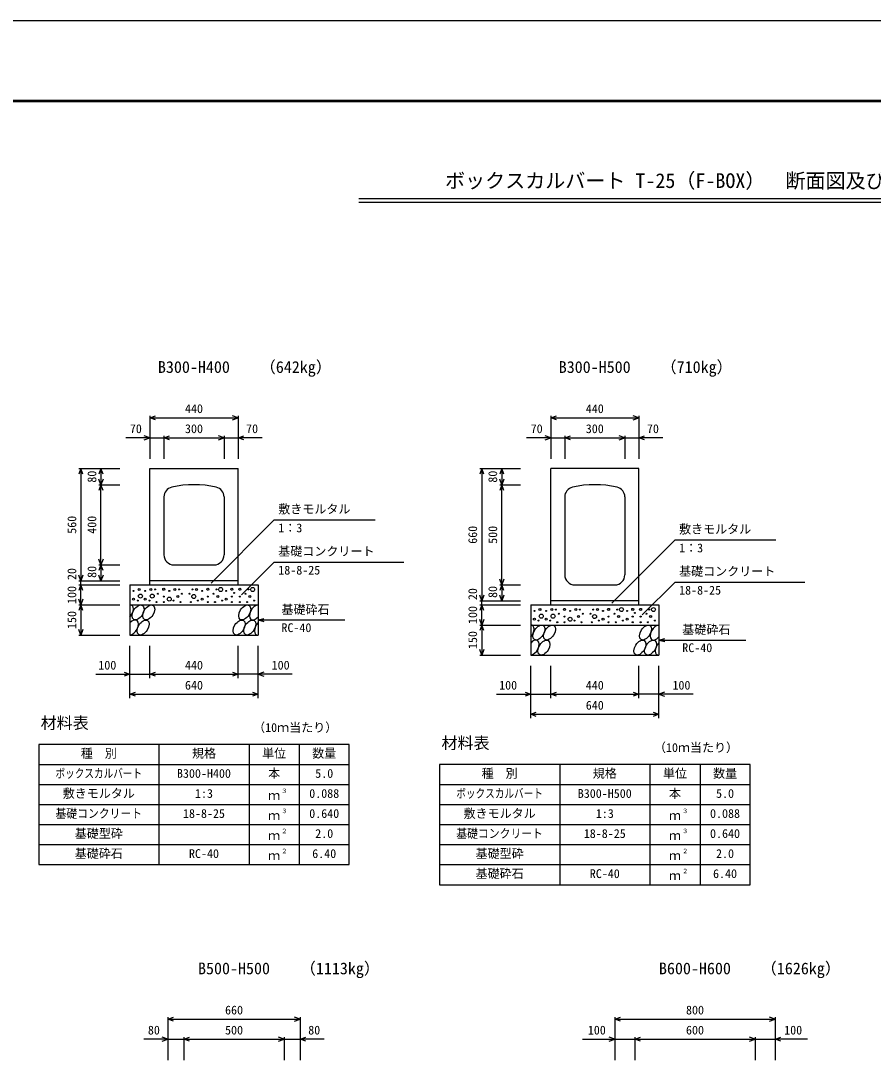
# Model space of a CAD drawing. Units: millimetres, scale not verified. Extents: x -16800 to 16800, y -5940 to 5940.
# Drawn here: x 5034 to 9286, y 731 to 5940 of the extents above; entities that cross this region are included whole.
import ezdxf
from ezdxf.enums import TextEntityAlignment as Align

# ---------------------------------------------------------------- set-up
doc = ezdxf.new("R2010")
doc.units = ezdxf.units.MM
doc.header["$LTSCALE"] = 20
for name, color, linetype, lineweight in [('0-0_DIM', 7, 'Continuous', 25), ('0-1_Defpoints', 5, 'Continuous', 25), ('0-2_HATCH', 6, 'Continuous', 25), ('0-3_HYO', 3, 'Continuous', 25), ('0-4_HYO2', 4, 'Continuous', 25), ('0-5_OUTLINE', 3, 'Continuous', 25), ('0-7_TXT', 7, 'Continuous', 25), ('0-8_WAKU', 3, 'Continuous', 25)]:
    doc.layers.add(name, color=color, linetype=linetype, lineweight=lineweight)
doc.styles.add('ＭＳ ゴシック', font='')
doc.styles.get('ＭＳ ゴシック').set_extended_font_data('MS Gothic')

msp = doc.modelspace()

# ---------------------------------------------------------------- linework, layer by layer
at = {"layer": '0-0_DIM'}
for p, q in [((5677.31, 3970.34), (5677.31, 3755.34)), ((5677.31, 3960.34), (6117.31, 3960.34)), ((6117.31, 3970.34), (6117.31, 3755.34)), ((7677.31, 3970.34), (7677.31, 3755.34)), ((7677.31, 3960.34), (8117.31, 3960.34)), ((8117.31, 3970.34), (8117.31, 3755.34)), ((5677.31, 3860.34), (5557.31, 3860.34)), ((5747.31, 3870.34), (5747.31, 3755.34)), ((6047.31, 3870.34), (6047.31, 3755.34)), ((6237.31, 3860.34), (6117.31, 3860.34)), ((7677.31, 3860.34), (7557.31, 3860.34)), ((7747.31, 3870.34), (7747.31, 3755.34)), ((8047.31, 3870.34), (8047.31, 3755.34)), ((8237.31, 3860.34), (8117.31, 3860.34)), ((5323.11, 3706.31), (5527.31, 3706.31)), ((5333.11, 3706.31), (5333.11, 3146.31)), ((5433.11, 3706.31), (5433.11, 3626.31)), ((7323.11, 3706.31), (7527.31, 3706.31)), ((7333.11, 3706.31), (7333.11, 3046.31)), ((7433.11, 3706.31), (7433.11, 3626.31)), ((5423.11, 3626.31), (5527.31, 3626.31)), ((5433.11, 3226.31), (5433.11, 3626.31)), ((7423.11, 3626.31), (7527.31, 3626.31)), ((7433.11, 3126.31), (7433.11, 3626.31)), ((6297.88, 3450.55), (5983.01, 3135.68)), ((6297.88, 3450.55), (6800.54, 3450.55)), ((8297.88, 3350.55), (7983.01, 3035.68)), ((8297.88, 3350.55), (8800.54, 3350.55)), ((6297.88, 3239.97), (6134.23, 3076.31)), ((6297.88, 3239.97), (6944.76, 3239.97)), ((5423.11, 3226.31), (5527.31, 3226.31)), ((5433.11, 3226.31), (5433.11, 3146.31)), ((5323.11, 3146.31), (5527.31, 3146.31)), ((5323.11, 3126.31), (5527.31, 3126.31)), ((5333.11, 3126.31), (5333.11, 3146.31)), ((5333.11, 3026.31), (5333.11, 3126.31)), ((7423.11, 3126.31), (7527.31, 3126.31)), ((7433.11, 3126.31), (7433.11, 3046.31)), ((8297.88, 3139.97), (8134.23, 2976.31)), ((8297.88, 3139.97), (8944.76, 3139.97)), ((5323.11, 3026.31), (5527.31, 3026.31)), ((5333.11, 3026.31), (5333.11, 2876.31)), ((7323.11, 3046.31), (7527.31, 3046.31)), ((7323.11, 3026.31), (7527.31, 3026.31)), ((7333.11, 3026.31), (7333.11, 3046.31)), ((7333.11, 2926.31), (7333.11, 3026.31)), ((6217.31, 2951.31), (6246.29, 2959.08)), ((6217.31, 2951.31), (6650.63, 2951.31)), ((6217.31, 2951.31), (6246.29, 2943.55)), ((7323.11, 2926.31), (7527.31, 2926.31)), ((7333.11, 2926.31), (7333.11, 2776.31)), ((5323.11, 2876.31), (5527.31, 2876.31)), ((5577.31, 2560.8), (5577.31, 2823.14)), ((5677.31, 2660.8), (5677.31, 2823.14)), ((6117.31, 2660.8), (6117.31, 2823.14)), ((6217.31, 2560.8), (6217.31, 2823.14)), ((8217.31, 2851.31), (8246.29, 2859.08)), ((8217.31, 2851.31), (8650.63, 2851.31)), ((8217.31, 2851.31), (8246.29, 2843.55)), ((7323.11, 2776.31), (7527.31, 2776.31)), ((7577.31, 2460.8), (7577.31, 2723.14)), ((7677.31, 2560.8), (7677.31, 2723.14)), ((8117.31, 2560.8), (8117.31, 2723.14)), ((8217.31, 2460.8), (8217.31, 2723.14)), ((5407.31, 2680.8), (5577.31, 2680.8)), ((5577.31, 2680.8), (5677.31, 2680.8)), ((5677.31, 2680.8), (6117.31, 2680.8)), ((5577.31, 2580.8), (6217.31, 2580.8)), ((7407.31, 2580.8), (7577.31, 2580.8)), ((7577.31, 2580.8), (7677.31, 2580.8)), ((7677.31, 2580.8), (8117.31, 2580.8)), ((7577.31, 2480.8), (8217.31, 2480.8)), ((5767.31, 970.34), (5767.31, 755.34)), ((5767.31, 960.34), (6427.31, 960.34)), ((6427.31, 970.34), (6427.31, 755.34)), ((7997.31, 970.34), (7997.31, 755.34)), ((7997.31, 960.34), (8797.31, 960.34)), ((8797.31, 970.34), (8797.31, 755.34)), ((5767.31, 860.34), (5647.31, 860.34)), ((5847.31, 870.34), (5847.31, 755.34)), ((6347.31, 870.34), (6347.31, 755.34)), ((6547.31, 860.34), (6427.31, 860.34)), ((7836.58, 860.34), (7997.31, 860.34)), ((8097.31, 870.34), (8097.31, 755.34)), ((8697.31, 870.34), (8697.31, 755.34)), ((8958.05, 860.34), (8797.31, 860.34))]:
    msp.add_line(p, q, dxfattribs=at)
for points in [[(5705.51, 3950.08), (5677.31, 3960.34), (5705.51, 3970.61)], [(6089.12, 3950.08), (6117.31, 3960.34), (6089.12, 3970.61)], [(7705.51, 3950.08), (7677.31, 3960.34), (7705.51, 3970.61)], [(8089.12, 3950.08), (8117.31, 3960.34), (8089.12, 3970.61)], [(5649.12, 3850.08), (5677.31, 3860.34), (5649.12, 3870.61)], [(5677.31, 3860.34), (5747.31, 3860.34), (6047.31, 3860.34), (6117.31, 3860.34)], [(5775.51, 3850.08), (5747.31, 3860.34), (5775.51, 3870.61)], [(6019.12, 3850.08), (6047.31, 3860.34), (6019.12, 3870.61)], [(6145.51, 3850.08), (6117.31, 3860.34), (6145.51, 3870.61)], [(7649.12, 3850.08), (7677.31, 3860.34), (7649.12, 3870.61)], [(7677.31, 3860.34), (7747.31, 3860.34), (8047.31, 3860.34), (8117.31, 3860.34)], [(7775.51, 3850.08), (7747.31, 3860.34), (7775.51, 3870.61)], [(8019.12, 3850.08), (8047.31, 3860.34), (8019.12, 3870.61)], [(8145.51, 3850.08), (8117.31, 3860.34), (8145.51, 3870.61)], [(5343.37, 3678.12), (5333.11, 3706.31), (5322.85, 3678.12)], [(5443.37, 3678.12), (5433.11, 3706.31), (5422.85, 3678.12)], [(7343.37, 3678.12), (7333.11, 3706.31), (7322.85, 3678.12)], [(7443.37, 3678.12), (7433.11, 3706.31), (7422.85, 3678.12)], [(5443.37, 3654.51), (5433.11, 3626.31), (5422.85, 3654.51)], [(7443.37, 3654.51), (7433.11, 3626.31), (7422.85, 3654.51)], [(5443.37, 3598.12), (5433.11, 3626.31), (5422.85, 3598.12)], [(7443.37, 3598.12), (7433.11, 3626.31), (7422.85, 3598.12)], [(5443.37, 3254.51), (5433.11, 3226.31), (5422.85, 3254.51)], [(5443.37, 3198.12), (5433.11, 3226.31), (5422.85, 3198.12)], [(5343.37, 3174.51), (5333.11, 3146.31), (5322.85, 3174.51)], [(5343.37, 3098.12), (5333.11, 3126.31), (5322.85, 3098.12)], [(5443.37, 3174.51), (5433.11, 3146.31), (5422.85, 3174.51)], [(7443.37, 3154.51), (7433.11, 3126.31), (7422.85, 3154.51)], [(7443.37, 3098.12), (7433.11, 3126.31), (7422.85, 3098.12)], [(7343.37, 3074.51), (7333.11, 3046.31), (7322.85, 3074.51)], [(7443.37, 3074.51), (7433.11, 3046.31), (7422.85, 3074.51)], [(5343.37, 3054.51), (5333.11, 3026.31), (5322.85, 3054.51)], [(5343.37, 2998.12), (5333.11, 3026.31), (5322.85, 2998.12)], [(7343.37, 2998.12), (7333.11, 3026.31), (7322.85, 2998.12)], [(7343.37, 2954.51), (7333.11, 2926.31), (7322.85, 2954.51)], [(7343.37, 2898.12), (7333.11, 2926.31), (7322.85, 2898.12)], [(5343.37, 2904.51), (5333.11, 2876.31), (5322.85, 2904.51)], [(7343.37, 2804.51), (7333.11, 2776.31), (7322.85, 2804.51)], [(5549.12, 2691.06), (5577.31, 2680.8), (5549.12, 2670.54)], [(5705.51, 2670.54), (5677.31, 2680.8), (5705.51, 2691.06)], [(6089.12, 2691.06), (6117.31, 2680.8), (6089.12, 2670.54)], [(6387.32, 2680.8), (6217.31, 2680.8), (6117.31, 2680.8)], [(6245.51, 2691.06), (6217.31, 2680.8), (6245.51, 2670.54)], [(5605.51, 2570.54), (5577.31, 2580.8), (5605.51, 2591.06)], [(6189.12, 2591.06), (6217.31, 2580.8), (6189.12, 2570.54)], [(7549.12, 2591.06), (7577.31, 2580.8), (7549.12, 2570.54)], [(7705.51, 2570.54), (7677.31, 2580.8), (7705.51, 2591.06)], [(8089.12, 2591.06), (8117.31, 2580.8), (8089.12, 2570.54)], [(8387.32, 2580.8), (8217.31, 2580.8), (8117.31, 2580.8)], [(8245.51, 2591.06), (8217.31, 2580.8), (8245.51, 2570.54)], [(7605.51, 2470.54), (7577.31, 2480.8), (7605.51, 2491.06)], [(8189.12, 2491.06), (8217.31, 2480.8), (8189.12, 2470.54)], [(5795.51, 950.08), (5767.31, 960.34), (5795.51, 970.61)], [(6399.12, 950.08), (6427.31, 960.34), (6399.12, 970.61)], [(8025.51, 950.08), (7997.31, 960.34), (8025.51, 970.61)], [(8769.12, 950.08), (8797.31, 960.34), (8769.12, 970.61)], [(5739.12, 850.08), (5767.31, 860.34), (5739.12, 870.61)], [(5767.31, 860.34), (5847.31, 860.34), (6347.31, 860.34), (6427.31, 860.34)], [(5875.51, 850.08), (5847.31, 860.34), (5875.51, 870.61)], [(6319.12, 850.08), (6347.31, 860.34), (6319.12, 870.61)], [(6455.51, 850.08), (6427.31, 860.34), (6455.51, 870.61)], [(7969.12, 850.08), (7997.31, 860.34), (7969.12, 870.61)], [(7997.31, 860.34), (8097.31, 860.34), (8697.31, 860.34), (8797.31, 860.34)], [(8125.51, 850.08), (8097.31, 860.34), (8125.51, 870.61)], [(8669.12, 850.08), (8697.31, 860.34), (8669.12, 870.61)], [(8825.51, 850.08), (8797.31, 860.34), (8825.51, 870.61)]]:
    msp.add_lwpolyline(points, dxfattribs=at)
at = {"layer": '0-1_Defpoints'}
msp.add_lwpolyline([(0, -5940), (16800, -5940), (16800, 5940), (0, 5940)], close=True, dxfattribs=at)
at = {"layer": '0-2_HATCH'}
for centre, radius in [((5595.7, 3096.49), 2.5), ((5623.74, 3103.49), 5), ((5630.27, 3070.48), 10), ((5654.25, 3096.49), 2.5), ((5682.28, 3103.49), 5), ((5688.82, 3070.48), 10), ((5703.32, 3103.49), 2.5), ((5717.33, 3082.48), 2.5), ((5746.21, 3104.37), 5), ((5774.25, 3096.49), 2.5), ((5802.28, 3103.49), 5), ((5816.3, 3068.47), 5), ((5823.32, 3103.49), 2.5), ((5837.33, 3082.48), 2.5), ((5875.15, 3082.48), 2.5), ((5896.18, 3068.47), 10), ((5889.17, 3103.49), 2.5), ((5910.2, 3103.49), 5), ((5938.24, 3096.49), 2.5), ((5966.28, 3104.37), 5), ((5995.15, 3082.48), 2.5), ((6009.17, 3103.49), 2.5), ((6016.18, 3068.47), 5), ((6030.2, 3103.49), 10), ((6058.24, 3096.49), 2.5), ((6086.28, 3104.37), 5), ((6097.62, 3086.8), 2.5), ((6126.12, 3104.37), 5), ((6155, 3082.48), 2.5), ((6169.02, 3103.49), 2.5), ((6176.03, 3068.47), 5), ((6190.05, 3103.49), 10), ((5595.7, 3055.34), 5), ((5616.73, 3048.34), 2.5), ((5654.25, 3055.34), 5), ((5675.28, 3048.34), 2.5), ((5710.32, 3040.46), 2.5), ((5746.21, 3068.47), 2.5), ((5746.21, 3040.46), 2.5), ((5774.25, 3055.34), 10), ((5795.28, 3048.34), 2.5), ((5830.32, 3040.46), 2.5), ((5882.16, 3040.46), 2.5), ((5917.21, 3048.34), 2.5), ((5938.24, 3055.34), 5), ((5966.28, 3068.47), 2.5), ((5966.28, 3040.46), 2.5), ((6002.16, 3040.46), 2.5), ((6037.21, 3048.34), 2.5), ((6058.24, 3055.34), 5), ((6086.28, 3068.47), 2.5), ((6086.28, 3040.46), 2.5), ((6126.12, 3068.47), 2.5), ((6126.12, 3040.46), 2.5), ((6162.01, 3040.46), 2.5), ((6197.06, 3048.34), 2.5), ((7595.7, 2996.49), 2.5), ((7623.74, 3003.49), 5), ((7630.27, 2970.48), 10), ((7654.25, 2996.49), 2.5), ((7682.28, 3003.49), 5), ((7688.82, 2970.48), 10), ((7703.32, 3003.49), 2.5), ((7717.33, 2982.48), 2.5), ((7746.21, 3004.37), 5), ((7746.21, 2968.47), 2.5), ((7774.25, 2996.49), 2.5), ((7802.28, 3003.49), 5), ((7816.3, 2968.47), 5), ((7823.32, 3003.49), 2.5), ((7837.33, 2982.48), 2.5), ((7875.15, 2982.48), 2.5), ((7896.18, 2968.47), 10), ((7889.17, 3003.49), 2.5), ((7910.2, 3003.49), 5), ((7938.24, 2996.49), 2.5), ((7966.28, 3004.37), 5), ((7966.28, 2968.47), 2.5), ((7995.15, 2982.48), 2.5), ((8009.17, 3003.49), 2.5), ((8016.18, 2968.47), 5), ((8030.2, 3003.49), 10), ((8058.24, 2996.49), 2.5), ((8086.28, 3004.37), 5), ((8086.28, 2968.47), 2.5), ((8097.62, 2986.8), 2.5), ((8126.12, 3004.37), 5), ((8126.12, 2968.47), 2.5), ((8155, 2982.48), 2.5), ((8169.02, 3003.49), 2.5), ((8176.03, 2968.47), 5), ((8190.05, 3003.49), 10), ((7595.7, 2955.34), 5), ((7616.73, 2948.34), 2.5), ((7654.25, 2955.34), 5), ((7675.28, 2948.34), 2.5), ((7710.32, 2940.46), 2.5), ((7746.21, 2940.46), 2.5), ((7774.25, 2955.34), 10), ((7795.28, 2948.34), 2.5), ((7830.32, 2940.46), 2.5), ((7882.16, 2940.46), 2.5), ((7917.21, 2948.34), 2.5), ((7938.24, 2955.34), 5), ((7966.28, 2940.46), 2.5), ((8002.16, 2940.46), 2.5), ((8037.21, 2948.34), 2.5), ((8058.24, 2955.34), 5), ((8086.28, 2940.46), 2.5), ((8126.12, 2940.46), 2.5), ((8162.01, 2940.46), 2.5), ((8197.06, 2948.34), 2.5)]:
    msp.add_circle(centre, radius, dxfattribs=at)
for centre, start_param, end_param in [((5564.95, 2988.79), 4.385593, 6.6745444), ((6203.46, 2988.79), 0.3357715, 4.4411806), ((5590.27, 2913.8), 3.5111464, 7.548991), ((6228.78, 2913.8), 1.2110787, 3.5658734), ((7564.95, 2888.79), 4.385593, 6.6745444), ((8203.46, 2888.79), 0.3357715, 4.4411806), ((7590.27, 2813.8), 3.5111464, 7.548991), ((8228.78, 2813.8), 1.2110787, 3.5658734)]:
    msp.add_ellipse(centre, major_axis=(21.81, 35.31), ratio=0.5792, start_param=start_param, end_param=end_param, dxfattribs=at)
for centre in [(5618.16, 2988.79), (5671.37, 2988.79), (6150.25, 2988.79), (5643.48, 2913.8), (6122.36, 2913.8), (6175.57, 2913.8), (7618.16, 2888.79), (7671.37, 2888.79), (8150.25, 2888.79), (7643.48, 2813.8), (8122.36, 2813.8), (8175.57, 2813.8)]:
    msp.add_ellipse(centre, major_axis=(21.81, 35.31), ratio=0.5792, dxfattribs=at)
at = {"layer": '0-3_HYO'}
for p, q in [((5722.31, 2330.8), (5722.31, 1730.8)), ((6172.31, 2330.8), (6172.31, 1730.8)), ((6422.31, 2330.8), (6422.31, 1730.8)), ((5122.31, 2230.8), (6672.31, 2230.8)), ((7722.31, 2230.8), (7722.31, 1630.8)), ((8172.31, 2230.8), (8172.31, 1630.8)), ((8422.31, 2230.8), (8422.31, 1630.8)), ((7122.31, 2130.8), (8672.31, 2130.8))]:
    msp.add_line(p, q, dxfattribs=at)
for points in [[(5122.31, 1730.8), (6672.31, 1730.8), (6672.31, 2330.8), (5122.31, 2330.8)], [(7122.31, 1630.8), (8672.31, 1630.8), (8672.31, 2230.8), (7122.31, 2230.8)]]:
    msp.add_lwpolyline(points, close=True, dxfattribs=at)
at = {"layer": '0-4_HYO2'}
for p, q in [((5122.31, 2130.8), (6672.31, 2130.8)), ((5122.31, 2030.8), (6672.31, 2030.8)), ((7122.31, 2030.8), (8672.31, 2030.8)), ((5122.31, 1930.8), (6672.31, 1930.8)), ((7122.31, 1930.8), (8672.31, 1930.8)), ((5122.31, 1830.8), (6672.31, 1830.8)), ((7122.31, 1830.8), (8672.31, 1830.8)), ((7122.31, 1730.8), (8672.31, 1730.8))]:
    msp.add_line(p, q, dxfattribs=at)
at = {"layer": '0-5_OUTLINE'}
for p, q in [((6117.31, 3126.31), (6117.31, 3706.31)), ((7677.31, 3026.31), (7677.31, 3706.31)), ((8117.31, 3706.31), (7677.31, 3706.31)), ((8117.31, 3026.31), (8117.31, 3706.31)), ((5747.31, 3565.06), (5747.31, 3276.31)), ((6047.31, 3565.06), (6047.31, 3276.31)), ((7747.31, 3565.06), (7747.31, 3176.31)), ((8047.31, 3565.06), (8047.31, 3176.31)), ((5797.31, 3226.31), (5997.31, 3226.31)), ((5577.31, 3126.31), (6217.31, 3126.31)), ((6117.31, 3146.31), (5677.31, 3146.31)), ((6217.31, 3126.31), (6217.31, 2876.31)), ((7797.31, 3126.31), (7997.31, 3126.31)), ((5577.31, 3026.31), (6217.31, 3026.31)), ((7577.31, 3026.31), (8217.31, 3026.31)), ((8117.31, 3046.31), (7677.31, 3046.31)), ((8217.31, 3026.31), (8217.31, 2776.31)), ((7577.31, 2926.31), (8217.31, 2926.31))]:
    msp.add_line(p, q, dxfattribs=at)
for points in [[(5677.31, 3126.31), (5677.31, 3706.31), (6117.31, 3706.31)], [(5577.31, 3126.31), (5577.31, 2876.31), (6217.31, 2876.31)], [(7577.31, 3026.31), (7577.31, 2776.31), (8217.31, 2776.31)]]:
    msp.add_lwpolyline(points, dxfattribs=at)
for centre, radius, start, end in [((5797.31, 3565.06), 50, 102.83959, 180), ((5897.31, 3126.31), 500, 77.16041, 102.83959), ((5997.31, 3565.06), 50, 0, 77.16041), ((7797.31, 3565.06), 50, 102.83959, 180), ((7897.31, 3126.31), 500, 77.16041, 102.83959), ((7997.31, 3565.06), 50, 0, 77.16041), ((5797.31, 3276.31), 50, 180, 270), ((5997.31, 3276.31), 50, 270, 0), ((7797.31, 3176.31), 50, 180, 270), ((7997.31, 3176.31), 50, 270, 0)]:
    msp.add_arc(centre, radius, start, end, dxfattribs=at)
at = {"layer": '0-7_TXT'}
for p, q in [((6719.97, 5054.39), (10080.03, 5054.39)), ((6719.97, 5035.19), (10080.03, 5035.19))]:
    msp.add_line(p, q, dxfattribs=at)
at = {"layer": '0-8_WAKU', "lineweight": 50}
msp.add_lwpolyline([(400, -5540), (16400, -5540), (16400, 5540), (400, 5540)], close=True, dxfattribs=at)

# ---------------------------------------------------------------- texts
at = {"layer": '0-0_DIM', "style": 'ＭＳ ゴシック'}
for s, p in [('440', (5852.31, 3970.34)), ('440', (7852.31, 3970.34)), ('70', (5577.31, 3870.34)), ('300', (5852.31, 3870.34)), ('70', (6157.31, 3870.34)), ('70', (7577.31, 3870.34)), ('300', (7852.31, 3870.34)), ('70', (8157.31, 3870.34)), ('敷きモルタル', (6317.88, 3469.29)), ('1：3', (6317.88, 3375.47)), ('敷きモルタル', (8317.88, 3369.29)), ('基礎コンクリート', (6317.88, 3258.7)), ('1：3', (8317.88, 3275.47)), ('18-8-25', (6317.88, 3164.89)), ('基礎コンクリート', (8317.88, 3158.7)), ('18-8-25', (8317.88, 3064.89)), ('基礎砕石', (6333.64, 2968.49)), ('RC-40', (6333.64, 2877.8)), ('基礎砕石', (8333.64, 2868.49)), ('RC-40', (8333.64, 2777.8)), ('100', (5419.87, 2690.8)), ('440', (5852.31, 2690.8)), ('100', (6284.76, 2690.8)), ('640', (5852.31, 2590.8)), ('100', (7419.87, 2590.8)), ('440', (7852.31, 2590.8)), ('100', (8284.76, 2590.8)), ('640', (7852.31, 2490.8)), ('660', (6052.31, 970.34)), ('800', (8352.31, 970.34)), ('80', (5667.31, 870.34)), ('500', (6052.31, 870.34)), ('80', (6467.31, 870.34)), ('100', (7862.39, 870.34)), ('600', (8352.31, 870.34)), ('100', (8842.24, 870.34))]:
    msp.add_text(s, height=43.99, dxfattribs=at).set_placement(p, align=Align.BOTTOM_LEFT)
for s, p in [('80', (5423.11, 3636.31)), ('80', (7423.11, 3636.31)), ('560', (5323.11, 3381.31)), ('400', (5423.11, 3381.31)), ('660', (7323.11, 3331.31)), ('500', (7423.11, 3331.31)), ('20', (5323.11, 3150.53)), ('80', (5423.11, 3161.31)), ('100', (5323.11, 3031.31)), ('20', (7323.11, 3050.53)), ('80', (7423.11, 3061.31)), ('150', (5323.11, 2906.31)), ('100', (7323.11, 2931.31)), ('150', (7323.11, 2806.31))]:
    msp.add_text(s, height=43.99, rotation=90, dxfattribs=at).set_placement(p, align=Align.BOTTOM_LEFT)
at = {"layer": '0-7_TXT', "style": 'ＭＳ ゴシック'}
for s, height, p in [('ボックスカルバート T-25（F-BOX）\u3000断面図及び材料表', 73.31, (7150, 5084.39)), ('B300-H400', 58.65, (5717.31, 4166.31)), ('（642kg）', 58.65, (6225.68, 4166.31)), ('B300-H500', 58.65, (7717.31, 4166.31)), ('（710kg）', 58.65, (8225.68, 4166.31)), ('材料表', 58.65, (5132.31, 2390.8)), ('（10ｍ当たり）', 43.99, (6192.31, 2379.8)), ('材料表', 58.65, (7132.31, 2290.8)), ('（10ｍ当たり）', 43.99, (8192.31, 2279.8)), ('種\u3000別', 43.99, (5332.31, 2250.8)), ('規格', 43.99, (5887.31, 2250.8)), ('単位', 43.99, (6237.31, 2250.8)), ('数量', 43.99, (6487.31, 2250.8)), ('B300-H400', 43.99, (5812.31, 2150.8)), ('本', 43.99, (6267.31, 2150.8)), ('5.0', 43.99, (6502.31, 2150.8)), ('種\u3000別', 43.99, (7332.31, 2150.8)), ('規格', 43.99, (7887.31, 2150.8)), ('単位', 43.99, (8237.31, 2150.8)), ('数量', 43.99, (8487.31, 2150.8)), ('敷きモルタル', 43.99, (5242.31, 2050.8)), ('1:3', 43.99, (5902.31, 2050.8)), ('ｍ', 43.99, (6267.31, 2040.8)), ('３', 21.99, (6332.86, 2081.17)), ('0.088', 43.99, (6472.31, 2050.8)), ('B300-H500', 43.99, (7812.31, 2050.8)), ('本', 43.99, (8267.31, 2050.8)), ('5.0', 43.99, (8502.31, 2050.8)), ('18-8-25', 43.99, (5842.31, 1950.8)), ('ｍ', 43.99, (6267.31, 1940.8)), ('３', 21.99, (6332.86, 1981.17)), ('0.640', 43.99, (6472.31, 1950.8)), ('敷きモルタル', 43.99, (7242.31, 1950.8)), ('1:3', 43.99, (7902.31, 1950.8)), ('ｍ', 43.99, (8267.31, 1940.8)), ('３', 21.99, (8332.86, 1981.17)), ('0.088', 43.99, (8472.31, 1950.8)), ('基礎型砕', 43.99, (5302.31, 1850.8)), ('ｍ', 43.99, (6267.31, 1840.8)), ('２', 21.99, (6332.86, 1881.17)), ('2.0', 43.99, (6502.31, 1850.8)), ('18-8-25', 43.99, (7842.31, 1850.8)), ('ｍ', 43.99, (8267.31, 1840.8)), ('３', 21.99, (8332.86, 1881.17)), ('0.640', 43.99, (8472.31, 1850.8)), ('基礎砕石', 43.99, (5302.31, 1750.8)), ('RC-40', 43.99, (5872.31, 1750.8)), ('ｍ', 43.99, (6267.31, 1740.8)), ('２', 21.99, (6332.86, 1781.17)), ('6.40', 43.99, (6487.31, 1750.8)), ('基礎型砕', 43.99, (7302.31, 1750.8)), ('ｍ', 43.99, (8267.31, 1740.8)), ('２', 21.99, (8332.86, 1781.17)), ('2.0', 43.99, (8502.31, 1750.8)), ('基礎砕石', 43.99, (7302.31, 1650.8)), ('RC-40', 43.99, (7872.31, 1650.8)), ('ｍ', 43.99, (8267.31, 1640.8)), ('２', 21.99, (8332.86, 1681.17)), ('6.40', 43.99, (8487.31, 1650.8)), ('（1113kg）', 58.65, (6425.68, 1166.31)), ('（1626kg）', 58.65, (8725.68, 1166.31)), ('B500-H500', 58.65, (5917.31, 1166.31)), ('B600-H600', 58.65, (8217.31, 1166.31))]:
    msp.add_text(s, height=height, dxfattribs=at).set_placement(p, align=Align.BOTTOM_LEFT)
for s, width, p in [('ボックスカルバート', 0.8, (5206.31, 2150.8)), ('ボックスカルバート', 0.8, (7206.31, 2050.8)), ('基礎コンクリート', 0.9, (5206.31, 1950.8)), ('基礎コンクリート', 0.9, (7206.31, 1850.8))]:
    msp.add_text(s, height=43.99, dxfattribs=dict(at, width=width)).set_placement(p, align=Align.BOTTOM_LEFT)

doc.saveas('drawing.dxf')
